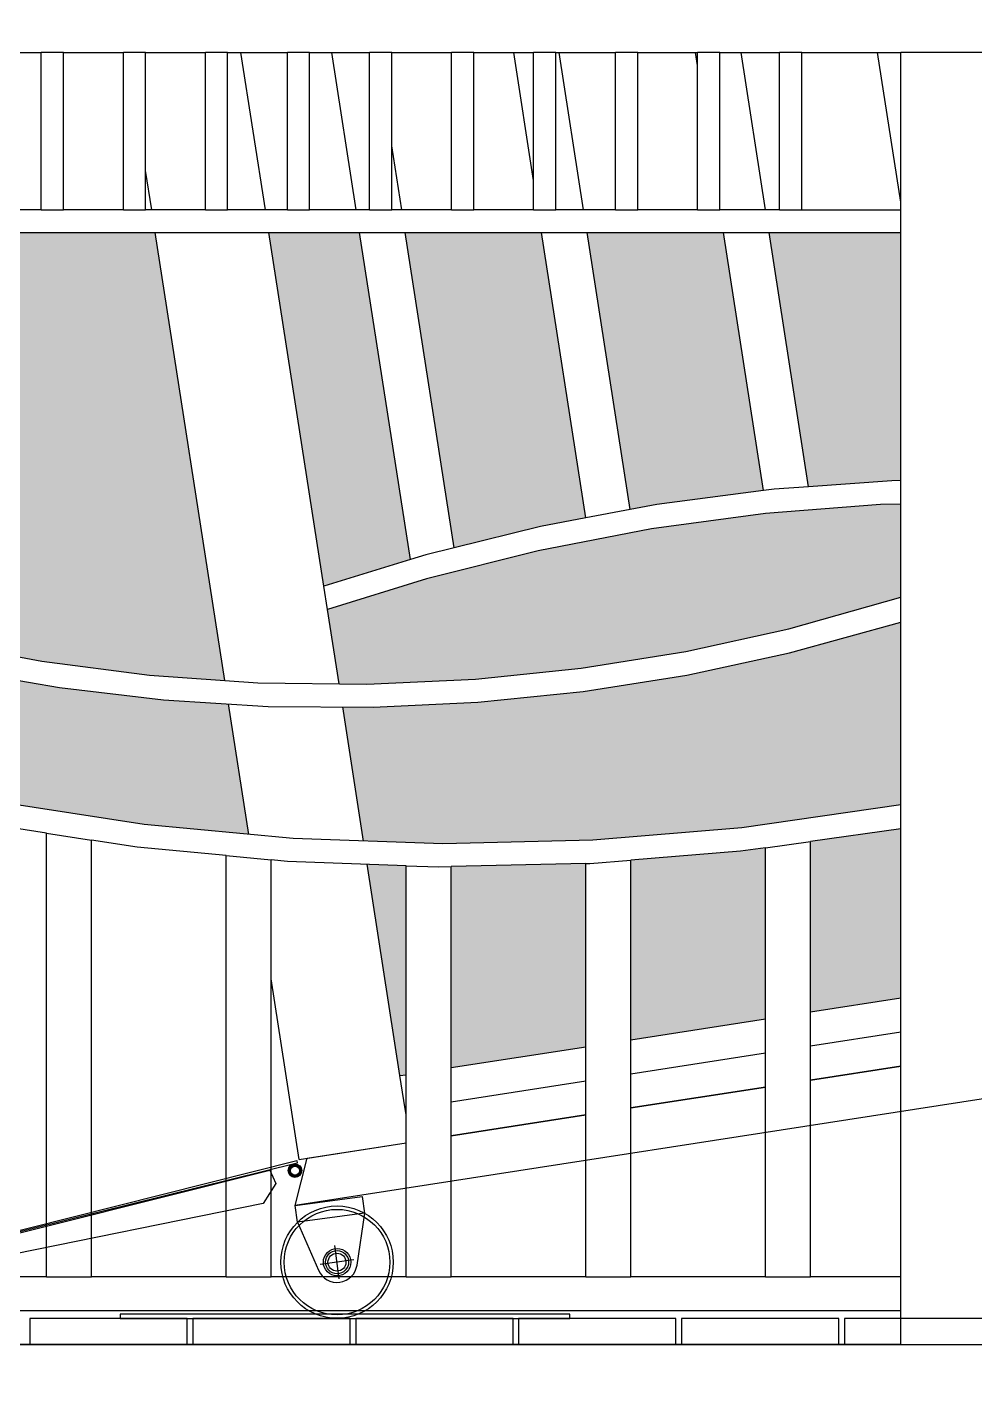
# Model space of a CAD drawing. Extents: x 396092 to 455492, y 17293 to 132793.
# Drawn here: x 438974 to 439818, y 59858 to 61064 of the extents above; entities that cross this region are included whole.
import ezdxf

# ---------------------------------------------------------------- set-up
doc = ezdxf.new("R2010")
doc.units = 0
doc.header["$LTSCALE"] = 1000
doc.header["$MEASUREMENT"] = 0
doc.linetypes.add('CENTER2', pattern=[28.575, 19.05, -3.175, 3.175, -3.175])
doc.linetypes.add('XCI-800-CUT$0$XST-800-LIGHT FOUNDATION OUTLINE$0$302-11-002$0$Goss_EUL phase 1$0${ Wide Dash }', pattern=[0])
for name, color, linetype in [('L-struct-elev-18', 4, 'Continuous'), ('MU', 34, 'Continuous'), ('W-FLOAT_BOWL浮筒', 253, 'Continuous'), ('W-STEEL_FRAME钢架', 3, 'Continuous'), ('W-WOOD_FLOOR木地板', 30, 'Continuous'), ('螺栓', 146, 'Continuous')]:
    doc.layers.add(name, color=color, linetype=linetype)
pattern_1 = [(0, (119873.977, 11692.743), (0, 32.99556), [19.05, -38.1]), (120, (119873.977, 11692.743), (-28.5749932, -16.49778), [19.05, -38.1]), (60, (119893.027, 11692.743), (-28.5749932, 16.49778), [19.05, -38.1])]

# ---------------------------------------------------------------- blocks, each defined once
blk = doc.blocks.new('*U4')
at = {"layer": 'W-WOOD_FLOOR木地板'}
blk.add_lwpolyline([(-70, -11.5), (70, -11.5), (70, 11.5), (-70, 11.5)], close=True, dxfattribs=at)
blk = doc.blocks.new('滚轮支架_-LEFT')
at = {"color": 3, "linetype": 'CENTER2'}
for p, q in [((0, 65), (0, 35)), ((-15, 50), (15, 50))]:
    blk.add_line(p, q, dxfattribs=at)
for p, q in [((-30, 10), (-17.3, 54.9)), ((30, 10), (17.3, 54.9))]:
    blk.add_line(p, q)
blk.add_lwpolyline([(-30, 10), (30, 10), (30, -5), (-30, -5)], close=True)
blk.add_circle((0, 50), 8)
blk.add_arc((0, 50), 18, 15.7697, 164.2303)
blk = doc.blocks.new('滚轮')
for radius in [50, 47, 12.2, 10.3]:
    blk.add_circle((0, 0), radius)

msp = doc.modelspace()

# ---------------------------------------------------------------- hatches: boundary and pattern name
h = msp.add_hatch()
h.set_pattern_fill('HEX', color=8, scale=20)
h.set_pattern_definition(pattern_1)
h.paths.add_polyline_path([(440676.7, 61090.1), (440594.1, 61125), (440514.8, 61164.5), (440439, 61208.4), (440391.6, 61240.1), (439648.1, 61124.6), (439682.9, 61106.4), (439851.5, 61106.4), (439851.5, 61025.2), (439919.6, 60995.1), (440079.4, 60936.2), (440244.4, 60886.8), (440413.6, 60847.2), (440586.4, 60817.5), (440761.9, 60797.8), (440939.4, 60788.2), (441117.9, 60788.9), (441296.6, 60799.7), (441474.8, 60820.6), (441587.3, 60840.4), (441698.5, 60866.3), (441915.4, 60939.4), (442013.5, 60977.7), (442119.5, 61029.6), (442221.3, 61087.4), (442318.3, 61150.8), (442410, 61219.6), (442468.2, 61269.5), (442434.1, 61489.5), (442421.1, 61472.3), (442373.9, 61417.6), (442322.6, 61365.6), (442267.4, 61316.4), (442208.5, 61270.1), (442146.3, 61227.1), (442081, 61187.6), (442012.8, 61151.6), (441942.2, 61119.4), (441792, 61063.9), (441691, 61035.7), (441598.1, 61015.1), (441504.1, 60999.5), (441409.4, 60989), (441314.5, 60983.7), (441219.7, 60983.6), (441125.5, 60988.7), (441032.3, 60998.9), (440940.4, 61014.2), (440850.2, 61034.6), (440762.2, 61059.9)])
h.paths.add_polyline_path([(442187.3, 61281.4), (442244, 61325.4), (442297.2, 61372.1), (442346.9, 61421.5), (442392.7, 61473.4), (442429.2, 61520.6), (442423.8, 61555.7), (440424.8, 61245.2), (440475.1, 61212.8), (440554.9, 61168.7), (440638.4, 61129.4), (440725.3, 61095.3), (440815.2, 61066.3), (440907.7, 61042.8), (441002.2, 61024.7), (441098.4, 61012.1), (441195.9, 61005.2), (441294, 61004), (441392.4, 61008.4), (441490.6, 61018.5), (441588.1, 61034.2), (441684.5, 61055.4), (441884.7, 61118.9), (441932, 61137.9), (441999.6, 61168.6), (442064.9, 61202.9), (442127.5, 61240.6)])
h.paths.add_polyline_path([(439751.5, 60639.1), (439733.5, 60638.7), (439631.3, 60630.7), (439529.6, 60617), (439428.8, 60597.6), (439329.4, 60572.6), (439241.5, 60545.1), (439251.7, 60479.2), (439276.3, 60478.9), (439373.1, 60483.3), (439467.2, 60492.9), (439560.3, 60507.9), (439651.9, 60528.1), (439751.5, 60556.1)])
h.paths.add_polyline_path([(439751.5, 60534), (439652.4, 60506.6), (439561.3, 60486.9), (439468.8, 60472.2), (439375.3, 60462.7), (439282.1, 60458.3), (439254.9, 60458.5), (439273.4, 60339.1), (439344.1, 60336.7), (439477.5, 60339.9), (439610.2, 60351), (439751.5, 60371.2)])
h.paths.add_polyline_path([(439311.3, 60317.1), (439276.7, 60318.4), (439305.9, 60130.3), (439311.3, 60131.1)])
h.paths.add_polyline_path([(439471.3, 60319), (439351.3, 60316.3), (439351.3, 60137.4), (439471.3, 60156)])
h.paths.add_polyline_path([(439631.3, 60333.1), (439608.9, 60330), (439511.3, 60322), (439511.3, 60162.2), (439631.3, 60180.8)])
h.paths.add_polyline_path([(439751.5, 60350.1), (439671.3, 60338.8), (439671.3, 60187.1), (439751.5, 60199.5)])
h.paths.add_polyline_path([(440598.2, 60454.7), (440512.5, 60496.9), (440423.1, 60534), (440330.6, 60565.8), (440235.3, 60592.1), (440137.7, 60612.9), (440038.3, 60628), (439937.5, 60637.3), (439851.5, 60640.4), (439851.5, 60215), (440757.4, 60355.8), (440680, 60407.6)])
h.paths.add_polyline_path([(439270, 60881), (439189.3, 60881), (439238.2, 60565.9), (439315.2, 60589.7)])
h.paths.add_polyline_path([(439431.9, 60881), (439310.5, 60881), (439354.1, 60600.2), (439430.9, 60619.2), (439471.4, 60626.8)])
h.paths.add_polyline_path([(439593.8, 60881), (439472.4, 60881), (439510.7, 60634.3), (439534.4, 60638.7), (439629.5, 60651.1)])
h.paths.add_polyline_path([(439751.5, 60881), (439741.7, 60881), (439634.3, 60881), (439669.5, 60654.5), (439743.7, 60659.9), (439751.5, 60660.1)])
h = msp.add_hatch()
h.set_pattern_fill('HEX', color=8, scale=20)
h.set_pattern_definition(pattern_1)
h.paths.add_polyline_path([(432353.4, 60675.8), (432438.5, 60746.2), (432517.3, 60821.3), (432571.4, 60881), (432295.9, 60881), (432266.9, 60848.6), (432215.8, 60798.9), (432160.8, 60752.2), (432102.1, 60708.6), (432040, 60668.4), (431974.7, 60631.8), (431906.6, 60598.9), (431836, 60569.8), (431763.2, 60544.7), (431688.5, 60523.7), (431631.5, 60510.7), (431631.5, 60346.9), (431737.2, 60372.8), (431849.9, 60407.8), (431959.3, 60449.2), (432064.9, 60497), (432166.1, 60550.9), (432262.4, 60610.6)])
h.paths.add_polyline_path([(434231.5, 60207.3), (434131.2, 60260.5), (434036.6, 60302.8), (433938.6, 60339.4), (433837.6, 60369.9), (433734.3, 60394.4), (433653.9, 60408.4), (433572.6, 60417.8), (433490.6, 60422.5), (433408.5, 60422.6), (433326.6, 60418), (433245.2, 60408.8), (433164.8, 60395), (433085.7, 60376.6), (433004.2, 60352.3), (432925.2, 60323), (432849.1, 60288.7), (432776.4, 60249.8), (432587.2, 60130.7), (432460.4, 60062.6), (432327.7, 60002.6), (432190, 59951), (434221.7, 59951), (434231.5, 59951)])
h.paths.add_polyline_path([(434602.5, 60022.1), (434525, 60088.5), (434451.5, 60142.7), (434451.5, 59951), (434673.7, 59951)])
h.paths.add_polyline_path([(436299.4, 60747.5), (436367.4, 60795), (436431.4, 60846.2), (436469.3, 60881), (434498.4, 60881), (434534.8, 60847.5), (434597.1, 60797.4), (434663.3, 60750.8), (434733, 60707.9), (434806, 60668.9), (434882, 60634), (434960.6, 60603.2), (435041.5, 60576.9), (435124.3, 60555), (435208.7, 60537.7), (435294.3, 60525), (435382.9, 60516.8), (435471.9, 60513.7), (435561, 60515.5), (435649.8, 60522.3), (435737.8, 60534.1), (435824.6, 60550.7), (435909.8, 60572.1), (435993.2, 60598.3), (436074.1, 60629.1), (436152.4, 60664.3), (436227.6, 60703.8)], flags=17)
h.paths.add_polyline_path([(434943.7, 60586.8), (434862.1, 60619.2), (434783.4, 60656.1), (434707.9, 60697.3), (434635.8, 60742.5), (434567.7, 60791.7), (434503.7, 60844.6), (434465.3, 60881), (434451.5, 60881), (434451.5, 60750.6), (434580.1, 60659.2), (434669.1, 60607.3), (434762.5, 60560.8), (434859.6, 60519.9), (434960, 60485), (435063.2, 60456), (435168.6, 60433.3), (435275.8, 60416.8), (435384.1, 60406.8), (435492.9, 60403.2), (435601.9, 60406), (435727, 60416.8), (435850.8, 60434.8), (435972.8, 60460.2), (436092.3, 60492.6), (436208.7, 60532), (436321.4, 60578.2), (436429.8, 60630.8), (436533.4, 60689.8), (436631.7, 60754.7), (436724, 60825.2), (436787.4, 60881), (436502.4, 60881), (436462.9, 60843.6), (436397.6, 60789.8), (436327.9, 60739.9), (436254.3, 60694), (436177.1, 60652.4), (436096.5, 60615.3), (436013.1, 60582.9), (435927.2, 60555.2), (435839.1, 60532.6), (435749.4, 60514.9), (435658.5, 60502.4), (435566.7, 60495.1), (435474.5, 60493), (435382.3, 60496.2), (435290.7, 60504.5), (435201.6, 60517.8), (435113.8, 60536), (435027.7, 60559)])
h.paths.add_polyline_path([(437051.5, 60397.1), (436902.5, 60365.8), (436766.1, 60328.5), (436633.2, 60283.5), (436504.4, 60230.9), (436380.3, 60171.1), (436261.6, 60104.3), (436148.8, 60030.8), (436042.5, 59951), (437041.7, 59951), (437051.5, 59951)])
h.paths.add_polyline_path([(438074.9, 60192.4), (438014.6, 60231.9), (437951.4, 60268), (437885.4, 60300.6), (437816.9, 60329.6), (437746.3, 60354.8), (437673.8, 60376.1), (437599.8, 60393.4), (437524.6, 60406.7), (437448.5, 60415.8), (437371.8, 60420.8), (437294.9, 60421.6), (437218.1, 60418.3), (437151.5, 60411.7), (437151.5, 59951), (438231.5, 59951), (438231.5, 60058.9), (438185.3, 60104), (438131.8, 60149.7)])
h.paths.add_polyline_path([(438231.5, 60815), (438199.9, 60842.1), (438160, 60881), (437932, 60881), (438004.2, 60813.7), (438105.5, 60732.6), (438214, 60658), (438231.5, 60647.7)])
h.paths.add_polyline_path([(438231.5, 60881), (438192.7, 60881), (438231.5, 60844.3)], flags=16)
h.paths.add_polyline_path([(439088.1, 60881), (438391.5, 60881), (438391.5, 60723.4), (438455.1, 60684.1), (438536.5, 60640.7), (438621.4, 60602.1), (438709.4, 60568.5), (438799.9, 60540.1), (438892.7, 60516.9), (438987.2, 60499.1), (439082.9, 60486.8), (439150, 60482.1)])
h.paths.add_polyline_path([(439153.3, 60461.3), (439095.5, 60464.9), (439003, 60475.7), (438911.6, 60491.6), (438821.6, 60512.5), (438733.6, 60538.2), (438647.7, 60568.6), (438564.5, 60603.6), (438484.3, 60643.2), (438407.3, 60687), (438391.5, 60697.3), (438391.5, 60559.1), (438449.7, 60530.1), (438568.7, 60480.2), (438691.6, 60437.4), (438818, 60402), (438947.1, 60374), (439078.2, 60353.8), (439171.3, 60345)])
h = msp.add_hatch(color=256)
h.paths.add_polyline_path([(439218.4, 60045.8, -1), (439206.4, 60045.6, -1)])
h.paths.add_polyline_path([(439208.4, 60045.7, 1), (439216.4, 60045.8, 1)], flags=16)

# ---------------------------------------------------------------- linework, layer by layer
at = {"color": 4, "lineweight": 25, "elevation": 0}
msp.add_lwpolyline([(439214.3, 60052.3), (438655.5, 59914), (438655.5, 59914), (439214.1, 60054.8), (439214.3, 60052.3)], dxfattribs=at)
at = {"color": 5, "lineweight": 25, "elevation": 0}
msp.add_lwpolyline([(439184.1, 60016.5), (438705, 59919), (438702.3, 59923.8), (439190, 60046.2), (439195.5, 60034.2), (439184.1, 60016.5)], dxfattribs=at)
at = {"elevation": 3000}
msp.add_lwpolyline([(439057, 59914), (439457, 59914), (439457, 59918), (439057, 59918)], close=True, dxfattribs=at)
at = {"layer": 'L-struct-elev-18', "linetype": 'XCI-800-CUT$0$XST-800-LIGHT FOUNDATION OUTLINE$0$302-11-002$0$Goss_EUL phase 1$0${ Wide Dash }'}
msp.add_line((442680.9, 60553.3), (439212.7, 60014.6), dxfattribs=at)
for points in [[(439671.3, 60126.3), (439751.5, 60138.8)], [(439511.3, 60101.5), (439631.3, 60120.1)], [(439351.3, 60076.6), (439471.3, 60095.3)], [(439212.7, 60014.6), (439223.3, 60056.7), (439311.3, 60070.4)]]:
    msp.add_lwpolyline(points, dxfattribs=at)
at = {"layer": 'MU', "color": 37}
for p, q in [((438933.5, 61041), (438986.7, 61041)), ((439006.5, 61041), (438986.7, 61041)), ((438986.7, 60901), (438986.7, 61041)), ((439006.5, 60901), (439006.5, 61041)), ((439006.5, 61041), (439059.7, 61041)), ((439079.5, 61041), (439059.7, 61041)), ((439059.7, 60901), (439059.7, 61041)), ((439079.5, 60901), (439079.5, 61041)), ((439079.5, 61041), (439132.7, 61041)), ((439152.5, 61041), (439132.7, 61041)), ((439132.7, 60901), (439132.7, 61041)), ((439152.5, 60901), (439152.5, 61041)), ((439152.5, 61041), (439205.7, 61041)), ((439225.5, 61041), (439205.7, 61041)), ((439205.7, 60901), (439205.7, 61041)), ((439225.5, 60901), (439225.5, 61041)), ((439225.5, 61041), (439278.7, 61041)), ((439298.5, 61041), (439278.7, 61041)), ((439278.7, 60901), (439278.7, 61041)), ((439298.5, 60901), (439298.5, 61041)), ((439298.5, 61041), (439351.7, 61041)), ((439371.5, 61041), (439351.7, 61041)), ((439351.7, 60901), (439351.7, 61041)), ((439371.5, 60901), (439371.5, 61041)), ((439371.5, 61041), (439424.7, 61041)), ((439444.5, 61041), (439424.7, 61041)), ((439424.7, 60901), (439424.7, 61041)), ((439444.5, 60901), (439444.5, 61041)), ((439444.5, 61041), (439497.7, 61041)), ((439517.5, 61041), (439497.7, 61041)), ((439497.7, 60901), (439497.7, 61041)), ((439517.5, 60901), (439517.5, 61041)), ((439517.5, 61041), (439570.7, 61041)), ((439590.5, 61041), (439570.7, 61041)), ((439570.7, 60901), (439570.7, 61041)), ((439590.5, 60901), (439590.5, 61041)), ((439590.5, 61041), (439643.7, 61041)), ((439663.5, 61041), (439643.7, 61041)), ((439643.7, 60901), (439643.7, 61041)), ((439663.5, 60901), (439663.5, 61041)), ((439663.5, 61041), (439751.5, 61041)), ((439851.5, 61041), (439751.5, 61041)), ((439751.5, 60901), (439751.5, 61041)), ((438986.7, 60901), (438933.5, 60901)), ((438986.7, 60901), (439006.5, 60901)), ((439059.7, 60901), (439006.5, 60901)), ((439059.7, 60901), (439079.5, 60901)), ((439132.7, 60901), (439079.5, 60901)), ((439132.7, 60901), (439152.5, 60901)), ((439205.7, 60901), (439152.5, 60901)), ((439205.7, 60901), (439225.5, 60901)), ((439278.7, 60901), (439225.5, 60901)), ((439278.7, 60901), (439298.5, 60901)), ((439351.7, 60901), (439298.5, 60901)), ((439351.7, 60901), (439371.5, 60901)), ((439424.7, 60901), (439371.5, 60901)), ((439424.7, 60901), (439444.5, 60901)), ((439497.7, 60901), (439444.5, 60901)), ((439497.7, 60901), (439517.5, 60901)), ((439570.7, 60901), (439517.5, 60901)), ((439570.7, 60901), (439590.5, 60901)), ((439643.7, 60901), (439590.5, 60901)), ((439643.7, 60901), (439663.5, 60901)), ((439663.5, 60901), (439751.5, 60901)), ((439751.5, 60881), (439751.5, 60901)), ((438391.5, 60881), (439741.7, 60881)), ((439741.7, 60881), (439751.5, 60881)), ((439751.5, 59951), (439751.5, 60881)), ((439651.9, 60528.1), (439751.5, 60556.1)), ((439652.4, 60506.6), (439751.5, 60534)), ((439560.3, 60507.9), (439651.9, 60528.1)), ((438892.7, 60516.9), (438987.2, 60499.1)), ((439467.2, 60492.9), (439560.3, 60507.9)), ((438987.2, 60499.1), (439082.9, 60486.8)), ((439561.3, 60486.9), (439652.4, 60506.6)), ((438911.6, 60491.6), (439003, 60475.7)), ((439082.9, 60486.8), (439179.4, 60480.1)), ((439373.1, 60483.3), (439467.2, 60492.9)), ((439468.8, 60472.2), (439561.3, 60486.9)), ((439003, 60475.7), (439095.5, 60464.9)), ((439179.4, 60480.1), (439276.3, 60478.9)), ((439276.3, 60478.9), (439373.1, 60483.3)), ((439375.3, 60462.7), (439468.8, 60472.2)), ((439095.5, 60464.9), (439188.6, 60459)), ((439282.1, 60458.3), (439375.3, 60462.7)), ((439188.6, 60459), (439282.1, 60458.3)), ((439078.2, 60353.8), (438947.1, 60374)), ((439751.5, 60371.2), (439610.2, 60351)), ((438991.3, 60346.2), (438939.5, 60354.3)), ((439210.8, 60341.3), (439078.2, 60353.8)), ((439610.2, 60351), (439477.5, 60339.9)), ((438991.3, 60346.2), (439031.3, 60340)), ((438991.3, 59951), (438991.3, 60346.2)), ((439031.3, 59951), (439031.3, 60340)), ((439071.9, 60333.7), (439031.3, 60340)), ((439344.1, 60336.7), (439210.8, 60341.3)), ((439477.5, 60339.9), (439344.1, 60336.7)), ((439631.3, 60333.1), (439671.3, 60338.8)), ((439751.5, 60350.1), (439671.3, 60338.8)), ((439671.3, 59951), (439671.3, 60338.8)), ((439151.3, 60326.1), (439071.9, 60333.7)), ((439608.9, 60330), (439511.3, 60322)), ((439631.3, 60333.1), (439608.9, 60330)), ((439631.3, 59951), (439631.3, 60333.1)), ((439151.3, 60326.1), (439191.3, 60322.3)), ((439151.3, 59951), (439151.3, 60326.1)), ((439191.3, 59951), (439191.3, 60322.3)), ((439205.7, 60320.9), (439191.3, 60322.3)), ((439311.3, 60317.1), (439205.7, 60320.9)), ((439311.3, 60317.1), (439340.3, 60316)), ((439311.3, 59951), (439311.3, 60317.1)), ((439340.3, 60316), (439351.3, 60316.3)), ((439471.3, 60319), (439351.3, 60316.3)), ((439351.3, 59951), (439351.3, 60316.3)), ((439471.3, 60319), (439474.9, 60319.1)), ((439471.3, 59951), (439471.3, 60319)), ((439474.9, 60319.1), (439511.3, 60322)), ((439511.3, 59951), (439511.3, 60322)), ((438991.3, 59951), (438871.3, 59951)), ((438991.3, 59951), (439031.3, 59951)), ((439151.3, 59951), (439031.3, 59951)), ((439151.3, 59951), (439191.3, 59951)), ((439311.3, 59951), (439191.3, 59951)), ((439311.3, 59951), (439351.3, 59951)), ((439471.3, 59951), (439351.3, 59951)), ((439471.3, 59951), (439511.3, 59951)), ((439631.3, 59951), (439511.3, 59951)), ((439631.3, 59951), (439671.3, 59951)), ((439751.5, 59951), (439671.3, 59951)), ((439751.5, 59921), (439751.5, 59951)), ((438391.5, 59921), (439751.5, 59921)), ((439751.5, 59891), (439751.5, 59921)), ((439751.5, 59891), (437151.5, 59891)), ((439751.5, 59891), (439851.5, 59891))]:
    msp.add_line(p, q, dxfattribs=at)
at = {"layer": 'MU', "color": 32, "true_color": 0xcd6928}
for p, q in [((439186.2, 60901), (439164.4, 61041)), ((439266.9, 60901), (439245.1, 61041)), ((439424.7, 60927.2), (439407.1, 61041)), ((439469.3, 60901), (439447.5, 61041)), ((439570.7, 61029.7), (439569, 61041)), ((439631.2, 60901), (439609.5, 61041)), ((439751.5, 60908), (439730.9, 61041)), ((439307.4, 60901), (439298.5, 60958)), ((439085, 60901), (439079.5, 60936.1)), ((439590.7, 60901), (439590.5, 60902.3)), ((439150, 60482.1), (439088.1, 60881)), ((439238.2, 60565.9), (439189.3, 60881)), ((439315.2, 60589.7), (439270, 60881)), ((439354.1, 60600.2), (439310.5, 60881)), ((439471.4, 60626.8), (439431.9, 60881)), ((439510.7, 60634.3), (439472.4, 60881)), ((439629.5, 60651.1), (439593.8, 60881)), ((439669.5, 60654.5), (439634.3, 60881)), ((439638.8, 60652.3), (439629.5, 60651.1)), ((439669.5, 60654.5), (439638.8, 60652.3)), ((439743.7, 60659.9), (439669.5, 60654.5)), ((439751.5, 60660.1), (439743.7, 60659.9)), ((439629.5, 60651.1), (439534.4, 60638.7)), ((439510.7, 60634.3), (439471.4, 60626.8)), ((439534.4, 60638.7), (439510.7, 60634.3)), ((439631.3, 60630.7), (439529.6, 60617)), ((439733.5, 60638.7), (439631.3, 60630.7)), ((439751.5, 60639.1), (439733.5, 60638.7)), ((439430.9, 60619.2), (439354.1, 60600.2)), ((439529.6, 60617), (439428.8, 60597.6)), ((439471.4, 60626.8), (439430.9, 60619.2)), ((439328.8, 60593.9), (439315.2, 60589.7)), ((439354.1, 60600.2), (439328.8, 60593.9)), ((439428.8, 60597.6), (439329.4, 60572.6)), ((439315.2, 60589.7), (439238.2, 60565.9)), ((439329.4, 60572.6), (439241.5, 60545.1)), ((439241.5, 60545.1), (439238.2, 60565.9)), ((439251.7, 60479.2), (439241.5, 60545.1)), ((439171.3, 60345), (439153.3, 60461.3)), ((439273.4, 60339.1), (439254.9, 60458.5)), ((439305.9, 60130.3), (439276.7, 60318.4)), ((439216.3, 60055.7), (439191.3, 60216.4)), ((439671.3, 60187.1), (439751.5, 60199.5)), ((439511.3, 60162.2), (439631.3, 60180.8)), ((439671.3, 60156.7), (439751.5, 60169.2)), ((439351.3, 60137.4), (439471.3, 60156)), ((439511.3, 60131.8), (439631.3, 60150.5)), ((439751.5, 60138.8), (439671.3, 60126.3)), ((439305.9, 60130.3), (439311.3, 60131.1)), ((439310.5, 60100.7), (439305.9, 60130.3)), ((439351.3, 60107), (439471.3, 60125.6)), ((439631.3, 60120.1), (439511.3, 60101.5)), ((439310.5, 60100.7), (439311.3, 60100.8)), ((439311.3, 60095.4), (439310.5, 60100.7)), ((439471.3, 60095.3), (439351.3, 60076.6)), ((439216.3, 60055.7), (439311.3, 60070.4))]:
    msp.add_line(p, q, dxfattribs=at)
for points in [[(439671.3, 60126.3), (439751.5, 60138.8)], [(439511.3, 60101.5), (439631.3, 60120.1)], [(439351.3, 60076.6), (439471.3, 60095.3)], [(439216.3, 60055.7), (439311.3, 60070.4)]]:
    msp.add_lwpolyline(points, dxfattribs=at)
at = {"layer": 'W-STEEL_FRAME钢架', "elevation": 3000}
msp.add_lwpolyline([(415731.5, 59791), (406061.5, 59791), (406061.5, 59891), (440561.5, 59891), (440561.5, 59791), (438391.5, 59791)], dxfattribs=at)
at = {"layer": '螺栓'}
for radius in [6, 4]:
    msp.add_circle((439212.4, 60045.7, 0), radius, dxfattribs=at)

# ---------------------------------------------------------------- block references
for name, p, rotation in [('滚轮', (439249.9, 59964.2), 7.730878665608269), ('滚轮支架_-LEFT', (439243.1, 60013.7), 187.7308786656082), ('滚轮支架_-LEFT', (439243.1, 60013.7), 187.7308786656082)]:
    msp.add_blockref(name, p, dxfattribs=dict(rotation=rotation))
at = {"layer": 'W-FLOAT_BOWL浮筒', "color": 0, "linetype": 'ByBlock', "lineweight": -2, "transparency": 16777216}
for p in [(439046.5, 59902.5, 3000), (439191.5, 59902.5, 3000), (439336.5, 59902.5, 3000), (439481.5, 59902.5, 3000), (439626.5, 59902.5, 3000), (439771.5, 59902.5, 3000)]:
    msp.add_blockref('*U4', p, dxfattribs=at)

doc.saveas('drawing.dxf')
